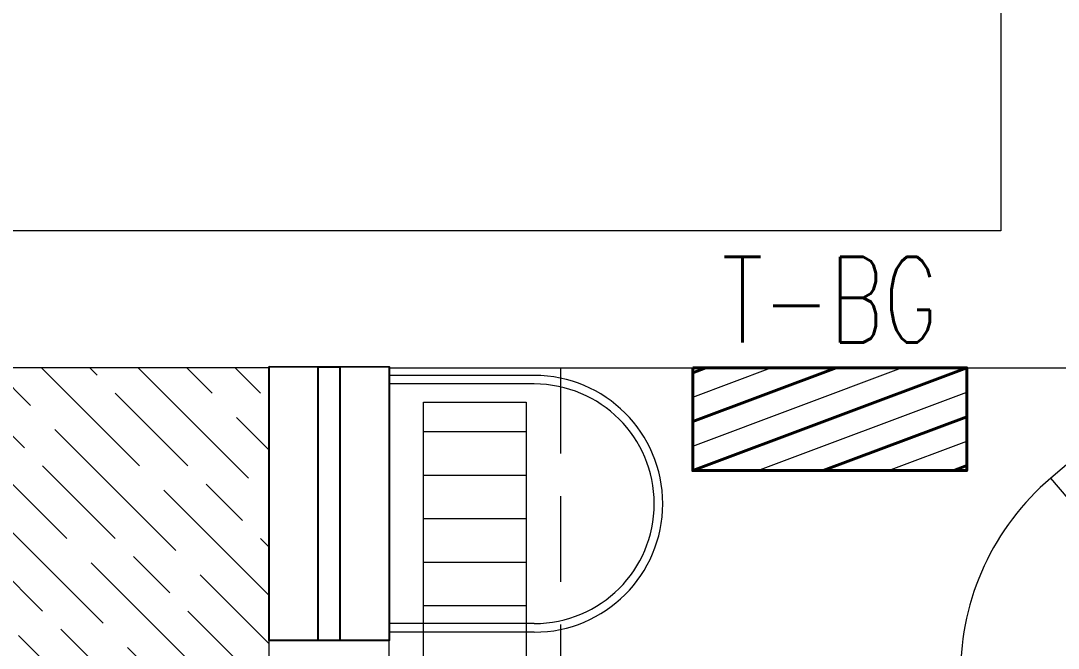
# Model space of a CAD drawing. Header units: millimetres. Extents: x 226317 to 226469, y 8188100 to 8188260.
# Drawn here: x 226388.792 to 226391.82, y 8188242.089 to 8188243.923 of the extents above; entities that cross this region are included whole.
import ezdxf
from ezdxf.enums import TextEntityAlignment as Align

# ---------------------------------------------------------------- set-up
doc = ezdxf.new("R2010")
doc.units = ezdxf.units.MM
doc.linetypes.add('HIDDEN', pattern=[0.375, 0.25, -0.125])
for name, color, linetype, lineweight in [('0-block sanit', 8, 'Continuous', 25), ('A-MUROS', 8, 'Continuous', 30), ('MQ.TABLERO', 86, 'Continuous', 40), ('MQ.TEXTO GENERAL', 8, 'Continuous', 40), ('TT-ESCALERAS', 8, 'Continuous', 0)]:
    doc.layers.add(name, color=color, linetype=linetype, lineweight=lineweight)
doc.layers.add('A_30_Extractores', color=8, linetype='Continuous')
doc.layers.add('D_MURO', color=8, linetype='Continuous')
doc.styles.add('MQTEXTO', font='romans.shx')

# ---------------------------------------------------------------- blocks, each defined once
blk = doc.blocks.new('manifold')
at = {"color": 8, "linetype": 'Continuous', "lineweight": 0}
for p, q in [((3.0385, -0.102), (3.0385, -0.402)), ((3.1655, -0.102), (3.1655, -0.402)), ((3.2925, -0.102), (3.2925, -0.402)), ((3.4195, -0.102), (3.4195, -0.402)), ((3.5465, -0.102), (3.5465, -0.402))]:
    blk.add_line(p, q, dxfattribs=at)
at = {"layer": '0-block sanit', "elevation": 0}
for points in [[(3.7362, 0.348), (3.7361, -0.002), (2.9362, -0.002), (2.9362, 0.348)], [(3.7361, 0.2052), (3.7361, 0.1415), (2.9361, 0.1415), (2.9361, 0.2052)]]:
    blk.add_lwpolyline(points, close=True, dxfattribs=at)
at = {"layer": 'D_MURO', "color": 8, "linetype": 'HIDDEN', "lineweight": 0}
blk.add_lwpolyline([(-1.6907, -0.002), (3.7327, -0.002), (3.7327, -0.502), (-1.6907, -0.502)], close=True, dxfattribs=at)
at = {"layer": 'D_MURO', "color": 8, "lineweight": 0}
blk.add_lwpolyline([(3.6327, -0.402), (-1.5907, -0.402), (-1.5907, -0.102), (3.6327, -0.102)], close=True, dxfattribs=at)
at = {"layer": 'TT-ESCALERAS', "color": 8, "lineweight": 0, "ltscale": 0.5}
for points in [[(2.9606, -0.4257), (2.9606, -0.002)], [(2.9856, -0.4257), (2.9856, -0.002)], [(3.6856, -0.4257), (3.6856, -0.002)], [(3.7106, -0.4257), (3.7106, -0.002)]]:
    blk.add_lwpolyline(points, dxfattribs=at)
for radius in [0.375, 0.35]:
    blk.add_arc((3.3356, -0.4257), radius, 180, 0, dxfattribs=at)
blk = doc.blocks.new('TABLERO DE CONTROL')
at = {"layer": 'MQ.TABLERO', "color": 8}
blk.add_lwpolyline([(-0.381, 0.3), (0.419, 0.3), (0.419, 0), (-0.381, 0)], close=True, dxfattribs=at)
for points in [[(-0.381, 0), (0.419, 0.3)], [(-0.381, 0.1429), (0.0379, 0.3)], [(-0.381, 0.2858), (-0.3431, 0.3)], [(0, 0), (0.419, 0.1571)], [(0.381, 0), (0.419, 0.0142)]]:
    blk.add_lwpolyline(points, dxfattribs=at)
at = {"layer": 'MQ.TABLERO', "color": 8, "lineweight": 0}
for points in [[(-0.381, 0.0714), (0.2285, 0.3)], [(-0.381, 0.2143), (-0.1526, 0.3)], [(-0.1905, 0), (0.419, 0.2286)], [(0.1905, 0), (0.419, 0.0857)]]:
    blk.add_lwpolyline(points, dxfattribs=at)
blk = doc.blocks.new('TABLEROS UBICACION')
at = {"layer": 'MQ.TABLERO', "color": 8}
blk.add_blockref('TABLERO DE CONTROL', (-52.6579, 34.7003), dxfattribs=at)
at = {"layer": 'MQ.TEXTO GENERAL', "color": 8, "style": 'MQTEXTO', "width": 0.7}
blk.add_text('T-BG', height=0.25, rotation=360, dxfattribs=at).set_placement((-52.6389, 35.1992), align=Align.MIDDLE_CENTER)
blk = doc.blocks.new('IM-27.02.2025')
at = {"layer": 'A_30_Extractores', "color": 8, "lineweight": 0}
blk.add_lwpolyline([(47.2145, 34.8502), (47.2145, 34.7399, -0.219657), (47.1793, 34.6638), (46.9612, 34.4778, 0.219657), (46.6977, 33.9071)], format="xyb", dxfattribs=at)
blk.add_lwpolyline([(47.3828, 33.9832), (46.9612, 34.4778)], dxfattribs=at)
blk = doc.blocks.new('arq. estac.')
at = {"lineweight": 0, "transparency": 33554687}
h = blk.add_hatch(dxfattribs=at)
h.set_pattern_fill('GOST_WOOD', color=8, scale=0.05, angle=45)
h.set_pattern_definition([(135, (295.42204, 4.6443), (0.212132034356, 0.212132034356), [0.5, -0.1]), (135, (295.56346, 4.6443), (0.212132034356, 0.212132034356), [0.3, -0.075, 0.15, -0.075]), (135, (295.74024, 4.60893), (0.212132034356, 0.212132034356), [0.5, -0.1])])
h.paths.add_polyline_path([(226684.9391, 8188245.2254), (226684.9391, 8188247.5539), (226672.4591, 8188247.5539), (226672.4591, 8188245.2254)])
h.paths.add_polyline_path([(226684.9391, 8188244.8754), (226684.9391, 8188242.0339), (226672.4591, 8188242.0339), (226672.4591, 8188244.8754)])
at = {"color": 8, "lineweight": 0, "transparency": 33554559, "elevation": 0}
blk.add_lwpolyline([(226684.9391, 8188245.2254), (226684.9391, 8188247.5539), (226672.4591, 8188247.5539), (226672.4591, 8188245.2254)], close=True, dxfattribs=at)
at = {"layer": 'A-MUROS', "color": 8, "lineweight": 0}
for points in [[(226691.4496, 8188252.9539), (226687.0736, 8188252.9539), (226687.0741, 8188247.9543), (226684.1891, 8188247.9539), (226684.1891, 8188248.2539), (226683.6391, 8188248.2539), (226683.6391, 8188247.954), (226676.6791, 8188247.9539), (226676.6791, 8188248.2539), (226676.4291, 8188248.2539), (226676.4291, 8188247.9539), (226672.0591, 8188247.9539), (226672.0591, 8188236.3039), (226699.8491, 8188236.3043), (226699.8491, 8188247.9543), (226698.6091, 8188247.9543), (226698.6091, 8188248.2543), (226698.3591, 8188248.2539), (226698.3591, 8188247.9543), (226691.4491, 8188247.9539)], [(226672.4591, 8188247.5539), (226672.4591, 8188242.0339), (226684.9391, 8188242.0339), (226684.9391, 8188247.5539)]]:
    blk.add_lwpolyline(points, close=True, dxfattribs=at)
blk.add_lwpolyline([(226687.4736, 8188252.5539), (226691.0992, 8188252.5539), (226691.0992, 8188247.7042), (226688.4736, 8188247.7041), (226688.4736, 8188247.5541), (226693.7991, 8188247.5539), (226693.7991, 8188245.5543), (226691.1492, 8188245.5543), (226691.1492, 8188236.7039), (226685.2891, 8188236.7039), (226685.2891, 8188247.554), (226687.4736, 8188247.5544), (226687.4736, 8188249.7543), (226690.0992, 8188249.7543), (226690.0992, 8188249.9037)], dxfattribs=at)
at = {"color": 1, "rotation": 90}
blk.add_blockref('manifold', (226685.2871, 8188243.8214), dxfattribs=at)
at = {"layer": 'A_30_Extractores'}
blk.add_blockref('IM-27.02.2025', (226640.2591, 8188212.7539), dxfattribs=at)
at = {"layer": 'MQ.TABLERO'}
blk.add_blockref('TABLEROS UBICACION', (226739.2141, 8188212.5539), dxfattribs=at)

msp = doc.modelspace()

# ---------------------------------------------------------------- block references
msp.add_blockref('arq. estac.', (-295.422, -4.6455))

doc.saveas('drawing.dxf')
